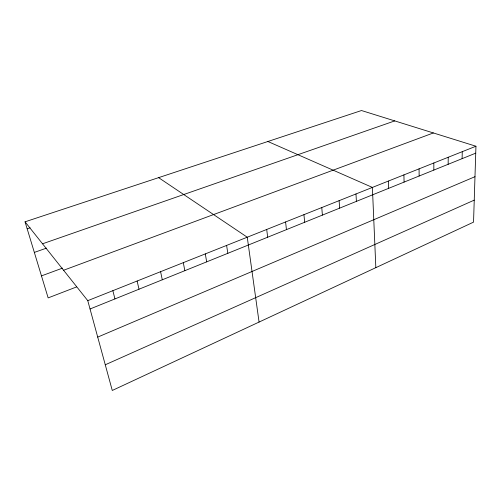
<?xml version="1.0" encoding="UTF-8"?>
<svg xmlns="http://www.w3.org/2000/svg" width="501" height="501" viewBox="0 0 501 501"><rect width="100%" height="100%" fill="white"/><g stroke="black" fill="none" stroke-linecap="round" stroke-linejoin="round"><path stroke-width="0.75" d="M433.828 170.083L433.841 162.982M448.144 164.297L448.232 157.258M462.11 158.66L462.266 151.678M475.95 146.229L473.545 222.131L112.274 390.467L87.769 300.656L25.05 221.818L361.497 110.533L475.95 146.229L87.769 300.656M105.266 364.778L474.24 200.131M97.714 337.104L474.986 176.69M90.042 308.985L475.731 153.156M76.647 286.904L48.152 297.895L25.05 221.818M63.583 270.258L433.378 132.953M41.47 275.894L62.506 268.116M34.337 252.41L46.493 248.127M42.535 243.799L394.757 120.904M27.167 228.782L30.085 227.798M267.885 141.495L372.393 187.424L375.838 267.659M158.598 177.648L247.256 237.211L259.067 322.068M112.863 290.674L114.936 298.928M137.124 281.023L139.002 289.202M160.589 271.686L162.293 279.796M183.303 262.649L184.838 270.684M205.297 253.901L206.675 261.866M226.602 245.427L227.83 253.318M266.707 229.471L267.666 237.217M285.595 221.956L286.434 229.64M303.944 214.66L304.664 222.269M321.78 207.564L322.387 215.111M339.121 200.663L339.628 208.147M355.986 193.956L356.393 201.371M388.369 181.074L388.594 188.357M403.925 174.887L404.069 182.107M419.074 168.856L419.137 176.02"/></g></svg>
